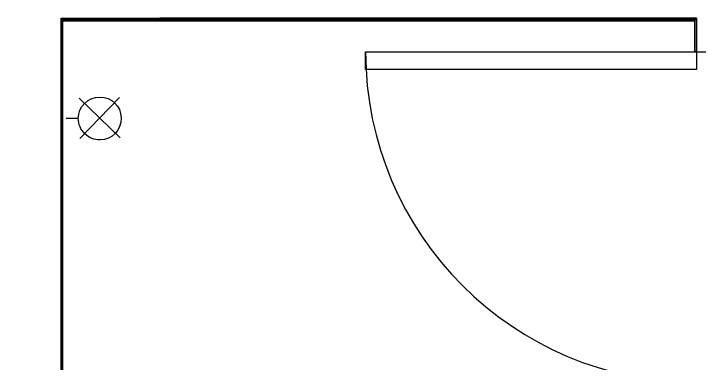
# Model space of a CAD drawing. Header units: inches. Extents: x -1841 to -80, y -100 to 1021.
# Drawn here: x -747.97 to -709.39, y 304.87 to 324.56 of the extents above; entities that cross this region are included whole.
import ezdxf

# ---------------------------------------------------------------- set-up
doc = ezdxf.new("R2010")
doc.units = ezdxf.units.IN
doc.header["$MEASUREMENT"] = 0
doc.layers.add('PDF_Geometry', color=7, linetype='Continuous', true_color=0x777777)

msp = doc.modelspace()

# ---------------------------------------------------------------- linework, layer by layer
at = {"layer": 'PDF_Geometry', "color": 7, "lineweight": 25}
for points in [[(-758.78, 219.993), (-758.78, 242.329), (-749.019, 242.329), (-745.296, 242.329), (-745.296, 324.31), (-709.559, 324.31), (-709.559, 322.408), (-707.077, 322.408), (-707.077, 324.31), (-665.052, 324.31), (-664.308, 324.31), (-664.308, 326.461)], [(-712.619, 291.303), (-709.559, 291.303), (-709.559, 291.799), (-721.554, 291.799), (-721.554, 220.159), (-758.615, 220.159), (-758.615, 242.247), (-745.213, 242.247), (-745.296, 242.247), (-745.213, 242.247), (-745.213, 324.145), (-745.213, 324.228), (-745.296, 324.228), (-709.641, 324.228), (-709.641, 322.408), (-709.641, 324.145), (-709.641, 322.408)], [(-757.87, 242.329), (-745.296, 242.329), (-745.296, 324.31)], [(-745.296, 324.228), (-745.296, 242.247), (-745.296, 324.228)], [(-709.641, 324.145), (-745.213, 324.145), (-745.213, 324.228), (-745.296, 324.228), (-709.559, 324.228)], [(-709.559, 324.31), (-739.753, 324.31)], [(-709.641, 322.408), (-709.641, 322.408)]]:
    msp.add_lwpolyline(points, dxfattribs=at)
for points in [[(-709.559, 322.408), (-709.641, 322.408), (-709.641, 324.31), (-709.559, 324.31)], [(-728.172, 321.415), (-728.172, 322.408), (-709.559, 322.408), (-709.559, 321.415)]]:
    msp.add_lwpolyline(points, close=True, dxfattribs=at)
at = {"layer": 'PDF_Geometry', "color": 1, "lineweight": 25}
for points in [[(-744.283, 319.811), (-741.982, 317.566)], [(-744.255, 317.538), (-742.01, 319.838)]]:
    msp.add_lwpolyline(points, dxfattribs=at)
msp.add_lwpolyline([(-743.101, 317.45, -0.416667), (-744.337, 318.656), (-745.015, 318.648)], format="xyb", dxfattribs=at)
at = {"layer": 'PDF_Geometry', "color": 7, "lineweight": 25}
msp.add_arc((-709.551, 322.415), 18.62, 180.0221, 269.9779, dxfattribs=at)
at = {"layer": 'PDF_Geometry', "color": 1, "lineweight": 25}
for points in [[(-744.337, 318.656), (-744.345, 319.335), (-743.808, 319.85), (-743.13, 319.859)], [(-743.13, 319.859), (-742.452, 319.867), (-741.936, 319.364), (-741.928, 318.686)], [(-741.928, 318.686), (-741.92, 318.007), (-742.422, 317.458), (-743.101, 317.45)]]:
    msp.add_open_spline(points, degree=3, dxfattribs=at)

doc.saveas('drawing.dxf')
